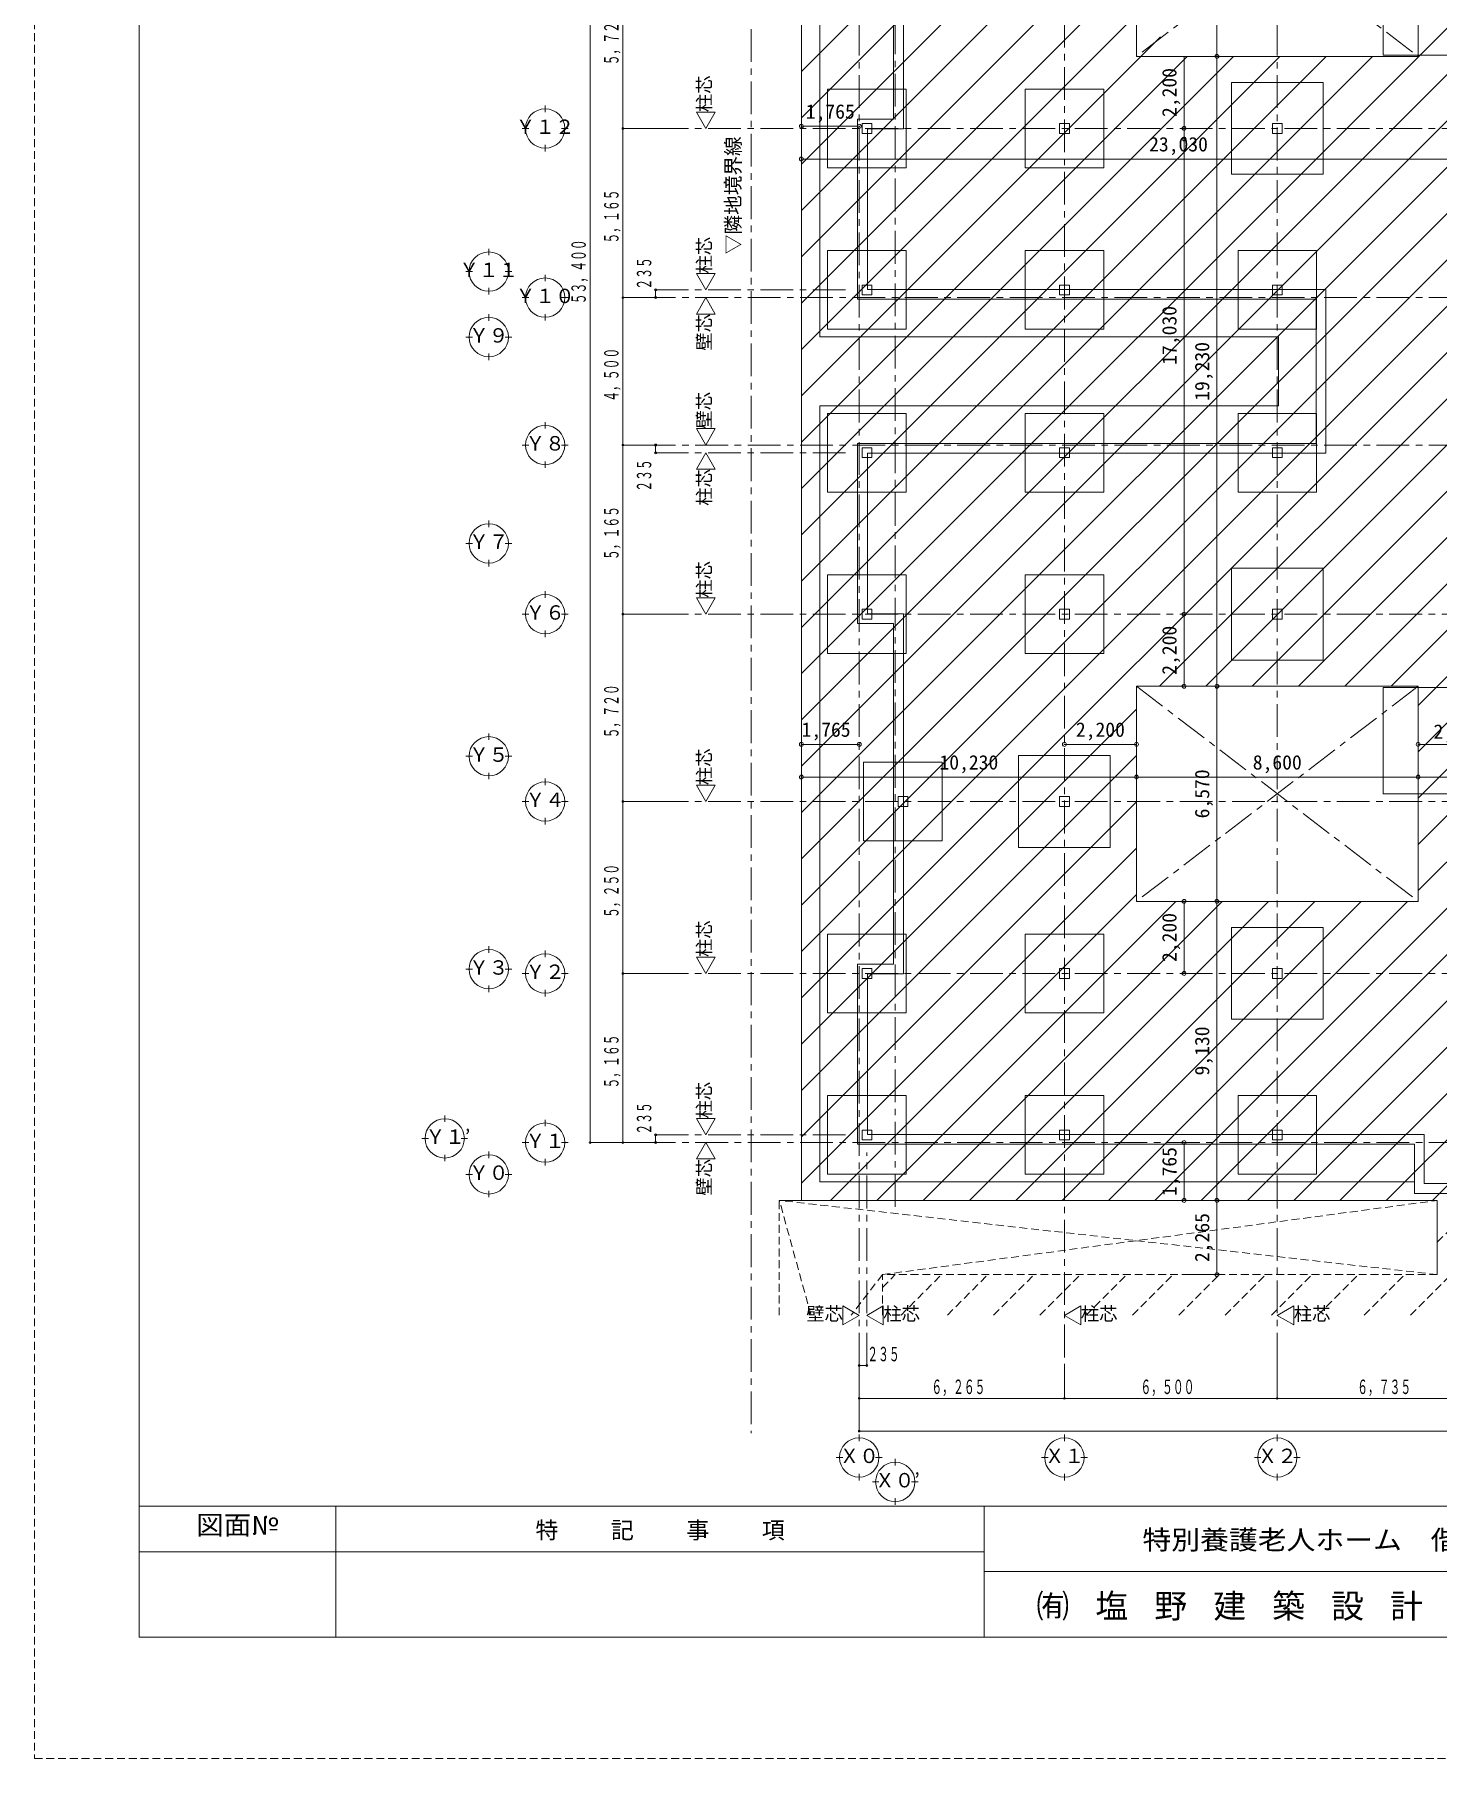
# Model space of a CAD drawing. Units: millimetres at full size, sheet at 1:200. Extents: x -59400 to 184562, y -133173 to 46006.
# Drawn here: x -59400 to -16564, y -42000 to 10641 of the extents above; entities that cross this region are included whole.
import ezdxf
from ezdxf.enums import TextEntityAlignment as Align

# ---------------------------------------------------------------- set-up
doc = ezdxf.new("R2010")
doc.units = ezdxf.units.MM
doc.header["$LTSCALE"] = 200
doc.header["$PDMODE"] = 32
doc.header["$PDSIZE"] = 120
doc.linetypes.add('CHAIN1', pattern=[8, 5, -1, 1, -1])
doc.linetypes.add('DASHED1', pattern=[1.8, 1.2, -0.6])
for name, color, linetype, lineweight in [('0-0', 4, 'CHAIN1', 5), ('0-1', 2, 'Continuous', 18), ('0-2', 2, 'Continuous', 18), ('0-3', 4, 'CHAIN1', 5), ('0-4', 3, 'Continuous', 13), ('0-8', 2, 'Continuous', 18), ('0-9', 5, 'Continuous', 5), ('0-A', 2, 'Continuous', 18), ('4-8', 5, 'Continuous', 5), ('4-9', 2, 'Continuous', 18), ('8-1', 2, 'Continuous', 18), ('8-2', 3, 'Continuous', 13), ('8-3', 2, 'Continuous', 18), ('8-4', 7, 'CHAIN1', 9), ('8-5', 3, 'Continuous', 13), ('8-6', 7, 'Continuous', 5), ('8-8', 4, 'Continuous', 5), ('8-9', 4, 'Continuous', 5), ('8-B', 2, 'CHAIN1', 18), ('F-F', 7, 'DASHED1', 9)]:
    doc.layers.add(name, color=color, linetype=linetype, lineweight=lineweight)
for name, color, linetype in [('0-B', 2, 'Continuous'), ('4-A', 2, 'Continuous'), ('8-D', 7, 'Continuous')]:
    doc.layers.add(name, color=color, linetype=linetype)
doc.styles.add('ＭＳ ゴシック', font='')
doc.styles.get('ＭＳ ゴシック').set_extended_font_data('MS Gothic')

msp = doc.modelspace()

# ---------------------------------------------------------------- linework, layer by layer
at = {"layer": '0-0'}
for p, q in [((-34219.2, -30002.9), (-34219.2, 32740.7)), ((-33119.2, -25159), (-33119.2, 32740.7)), ((-14224.4, 2605.6), (-40435.2, 2605.6)), ((-14224.4, -1894.4), (-40435.2, -1894.4)), ((-14224.4, -23194.4), (-40435.2, -23194.4))]:
    msp.add_line(p, q, dxfattribs=at)
at = {"layer": '0-1', "color": 5, "lineweight": 5}
for p, q in [((-56200.2, 38291.2), (-56200.2, -38291.2)), ((56200.2, -34292.4), (-56200.2, -34292.4)), ((-50202, -34292.4), (-50202, -38291.2)), ((-30405.8, -34292.4), (-30405.8, -38291.2)), ((56200.2, -38291.2), (-56200.2, -38291.2))]:
    msp.add_line(p, q, dxfattribs=at)
at = {"layer": '0-1'}
for p, q in [((-30405.8, -35692.5), (-56200.2, -35692.5)), ((-30405.8, -36291.8), (44202, -36291.8))]:
    msp.add_line(p, q, dxfattribs=at)
at = {"layer": '0-3'}
for p, q in [((-27954.2, 33647.5), (-27954.2, -30002.9)), ((-21454.2, -30002.9), (-21454.2, 33647.5)), ((-40435.2, 7770.6), (-13034.7, 7770.6)), ((-40435.2, 2840.6), (-34519.2, 2840.6)), ((-40435.2, -2129.4), (-34519.2, -2129.4)), ((-40435.2, -7059.4), (-7274.1, -7059.4)), ((-40435.2, -12779.4), (-10608.5, -12779.4)), ((-40435.2, -18029.4), (-10546.7, -18029.4)), ((-40435.2, -22959.4), (-34519.2, -22959.4)), ((-33984.2, -30002.9), (-33984.2, -23494.4))]:
    msp.add_line(p, q, dxfattribs=at)
at = {"layer": '0-4', "color": 2, "lineweight": 18}
for points in [[(-39192.4, 8270.6), (-38615.1, 8270.6), (-38903.7, 7770.6)], [(-39192.4, 3340.6), (-38615.1, 3340.6), (-38903.7, 2840.6)], [(-39192.4, 2105.6), (-38903.7, 2605.6), (-38615.1, 2105.6)], [(-39192.4, -1394.4), (-38903.7, -1894.4), (-38615.1, -1394.4)], [(-39192.4, -2629.4), (-38615.1, -2629.4), (-38903.7, -2129.4)], [(-39192.4, -6559.4), (-38615.1, -6559.4), (-38903.7, -7059.4)], [(-39192.4, -12279.4), (-38615.1, -12279.4), (-38903.7, -12779.4)], [(-39192.4, -17529.4), (-38615.1, -17529.4), (-38903.7, -18029.4)], [(-39192.4, -22459.4), (-38615.1, -22459.4), (-38903.7, -22959.4)], [(-39192.4, -23694.4), (-38903.7, -23194.4), (-38615.1, -23694.4)], [(-34719.2, -28760.1), (-34219.2, -28471.4), (-34719.2, -28182.7)], [(-33484.2, -28760.1), (-33484.2, -28182.7), (-33984.2, -28471.4)], [(-27454.2, -28760.1), (-27454.2, -28182.7), (-27954.2, -28471.4)], [(-20954.2, -28760.1), (-20954.2, -28182.7), (-21454.2, -28471.4)]]:
    msp.add_lwpolyline(points, close=True, dxfattribs=at)
at = {"layer": '0-4'}
for points in [[(-34134.2, 7620.6), (-33834.2, 7620.6), (-33834.2, 7920.6), (-34134.2, 7920.6)], [(-28104.2, 7620.6), (-27804.2, 7620.6), (-27804.2, 7920.6), (-28104.2, 7920.6)], [(-21604.2, 7620.6), (-21304.2, 7620.6), (-21304.2, 7920.6), (-21604.2, 7920.6)], [(-34134.2, 2690.6), (-33834.2, 2690.6), (-33834.2, 2990.6), (-34134.2, 2990.6)], [(-28104.2, 2690.6), (-27804.2, 2690.6), (-27804.2, 2990.6), (-28104.2, 2990.6)], [(-21604.2, 2690.6), (-21304.2, 2690.6), (-21304.2, 2990.6), (-21604.2, 2990.6)], [(-34134.2, -1979.4), (-33834.2, -1979.4), (-33834.2, -2279.4), (-34134.2, -2279.4)], [(-28104.2, -1979.4), (-27804.2, -1979.4), (-27804.2, -2279.4), (-28104.2, -2279.4)], [(-21604.2, -1979.4), (-21304.2, -1979.4), (-21304.2, -2279.4), (-21604.2, -2279.4)], [(-34134.2, -6909.4), (-33834.2, -6909.4), (-33834.2, -7209.4), (-34134.2, -7209.4)], [(-28104.2, -6909.4), (-27804.2, -6909.4), (-27804.2, -7209.4), (-28104.2, -7209.4)], [(-21604.2, -6909.4), (-21304.2, -6909.4), (-21304.2, -7209.4), (-21604.2, -7209.4)], [(-33034.2, -12629.4), (-32734.2, -12629.4), (-32734.2, -12929.4), (-33034.2, -12929.4)], [(-28104.2, -12629.4), (-27804.2, -12629.4), (-27804.2, -12929.4), (-28104.2, -12929.4)], [(-34134.2, -17879.4), (-33834.2, -17879.4), (-33834.2, -18179.4), (-34134.2, -18179.4)], [(-28104.2, -17879.4), (-27804.2, -17879.4), (-27804.2, -18179.4), (-28104.2, -18179.4)], [(-21604.2, -17879.4), (-21304.2, -17879.4), (-21304.2, -18179.4), (-21604.2, -18179.4)], [(-34134.2, -22809.4), (-33834.2, -22809.4), (-33834.2, -23109.4), (-34134.2, -23109.4)], [(-28104.2, -22809.4), (-27804.2, -22809.4), (-27804.2, -23109.4), (-28104.2, -23109.4)], [(-21604.2, -22809.4), (-21304.2, -22809.4), (-21304.2, -23109.4), (-21604.2, -23109.4)]]:
    msp.add_lwpolyline(points, close=True, dxfattribs=at)
at = {"layer": '0-8'}
for p, q in [((-43808.6, 8270.6), (-43808.6, 8470.6)), ((-39192.4, 8270.6), (-38903.7, 7770.6)), ((-38615.1, 8270.6), (-39192.4, 8270.6)), ((-38903.7, 7770.6), (-38615.1, 8270.6)), ((-44308.6, 7770.6), (-44508.6, 7770.6)), ((-43308.6, 7770.6), (-43108.6, 7770.6)), ((-43808.6, 7270.6), (-43808.6, 7070.6)), ((-45530.2, 3900.6), (-45530.2, 4100.6)), ((-46030.2, 3400.6), (-46230.2, 3400.6)), ((-45030.2, 3400.6), (-44830.2, 3400.6)), ((-43808.6, 3105.6), (-43808.6, 3305.6)), ((-39192.4, 3340.6), (-38903.7, 2840.6)), ((-38615.1, 3340.6), (-39192.4, 3340.6)), ((-38903.7, 2840.6), (-38615.1, 3340.6)), ((-45530.2, 2900.6), (-45530.2, 2700.6)), ((-44308.6, 2605.6), (-44508.6, 2605.6)), ((-43308.6, 2605.6), (-43108.6, 2605.6)), ((-39192.4, 2105.6), (-38903.7, 2605.6)), ((-38903.7, 2605.6), (-38615.1, 2105.6)), ((-45530.2, 1900.6), (-45530.2, 2100.6)), ((-43808.6, 2105.6), (-43808.6, 1905.6)), ((-38615.1, 2105.6), (-39192.4, 2105.6)), ((-46030.2, 1400.6), (-46230.2, 1400.6)), ((-45030.2, 1400.6), (-44830.2, 1400.6)), ((-45530.2, 900.6), (-45530.2, 700.6)), ((-43808.6, -1394.4), (-43808.6, -1194.4)), ((-39192.4, -1394.4), (-38903.7, -1894.4)), ((-38615.1, -1394.4), (-39192.4, -1394.4)), ((-38903.7, -1894.4), (-38615.1, -1394.4)), ((-44308.6, -1894.4), (-44508.6, -1894.4)), ((-43308.6, -1894.4), (-43108.6, -1894.4)), ((-43808.6, -2394.4), (-43808.6, -2594.4)), ((-39192.4, -2629.4), (-38903.7, -2129.4)), ((-38615.1, -2629.4), (-39192.4, -2629.4)), ((-38903.7, -2129.4), (-38615.1, -2629.4)), ((-45530.2, -4399.4), (-45530.2, -4199.4)), ((-46030.2, -4899.4), (-46230.2, -4899.4)), ((-45030.2, -4899.4), (-44830.2, -4899.4)), ((-45530.2, -5399.4), (-45530.2, -5599.4)), ((-43808.6, -6559.4), (-43808.6, -6359.4)), ((-39192.4, -6559.4), (-38903.7, -7059.4)), ((-38615.1, -6559.4), (-39192.4, -6559.4)), ((-38903.7, -7059.4), (-38615.1, -6559.4)), ((-44308.6, -7059.4), (-44508.6, -7059.4)), ((-43308.6, -7059.4), (-43108.6, -7059.4)), ((-43808.6, -7559.4), (-43808.6, -7759.4)), ((-45530.2, -10899.4), (-45530.2, -10699.4)), ((-46030.2, -11399.4), (-46230.2, -11399.4)), ((-45030.2, -11399.4), (-44830.2, -11399.4)), ((-45530.2, -11899.4), (-45530.2, -12099.4)), ((-43808.6, -12279.4), (-43808.6, -12079.4)), ((-39192.4, -12279.4), (-38903.7, -12779.4)), ((-38615.1, -12279.4), (-39192.4, -12279.4)), ((-38903.7, -12779.4), (-38615.1, -12279.4)), ((-44308.6, -12779.4), (-44508.6, -12779.4)), ((-43308.6, -12779.4), (-43108.6, -12779.4)), ((-43808.6, -13279.4), (-43808.6, -13479.4)), ((-45530.2, -17399.4), (-45530.2, -17199.4)), ((-43808.6, -17529.4), (-43808.6, -17329.4)), ((-39192.4, -17529.4), (-38903.7, -18029.4)), ((-38615.1, -17529.4), (-39192.4, -17529.4)), ((-38903.7, -18029.4), (-38615.1, -17529.4)), ((-46030.2, -17899.4), (-46230.2, -17899.4)), ((-45530.2, -18399.4), (-45530.2, -18599.4)), ((-45030.2, -17899.4), (-44830.2, -17899.4)), ((-44308.6, -18029.4), (-44508.6, -18029.4)), ((-43308.6, -18029.4), (-43108.6, -18029.4)), ((-43808.6, -18529.4), (-43808.6, -18729.4)), ((-46875.1, -22564.4), (-46875.1, -22364.4)), ((-43808.6, -22694.4), (-43808.6, -22494.4)), ((-39192.4, -22459.4), (-38903.7, -22959.4)), ((-38615.1, -22459.4), (-39192.4, -22459.4)), ((-38903.7, -22959.4), (-38615.1, -22459.4)), ((-47375.1, -23064.4), (-47575.1, -23064.4)), ((-46375.1, -23064.4), (-46175.1, -23064.4)), ((-46875.1, -23564.4), (-46875.1, -23764.4)), ((-45530.2, -23664.4), (-45530.2, -23464.4)), ((-44308.6, -23194.4), (-44508.6, -23194.4)), ((-43308.6, -23194.4), (-43108.6, -23194.4)), ((-39192.4, -23694.4), (-38903.7, -23194.4)), ((-38903.7, -23194.4), (-38615.1, -23694.4)), ((-46030.2, -24164.4), (-46230.2, -24164.4)), ((-45030.2, -24164.4), (-44830.2, -24164.4)), ((-43808.6, -23694.4), (-43808.6, -23894.4)), ((-38615.1, -23694.4), (-39192.4, -23694.4)), ((-45530.2, -24664.4), (-45530.2, -24864.4)), ((-34719.2, -28182.7), (-34719.2, -28760.1)), ((-34219.2, -28471.4), (-34719.2, -28182.7)), ((-33984.2, -28471.4), (-33484.2, -28182.7)), ((-33484.2, -28182.7), (-33484.2, -28760.1)), ((-27954.2, -28471.4), (-27454.2, -28182.7)), ((-27454.2, -28182.7), (-27454.2, -28760.1)), ((-21454.2, -28471.4), (-20954.2, -28182.7)), ((-20954.2, -28182.7), (-20954.2, -28760.1)), ((-34719.2, -28760.1), (-34219.2, -28471.4)), ((-33484.2, -28760.1), (-33984.2, -28471.4)), ((-27454.2, -28760.1), (-27954.2, -28471.4)), ((-20954.2, -28760.1), (-21454.2, -28471.4)), ((-34219.2, -32310.2), (-34219.2, -32110.2)), ((-27954.2, -32310.2), (-27954.2, -32110.2)), ((-21454.2, -32310.2), (-21454.2, -32110.2)), ((-34719.2, -32810.2), (-34919.2, -32810.2)), ((-33719.2, -32810.2), (-33519.2, -32810.2)), ((-33119.2, -33053.9), (-33119.2, -32853.9)), ((-28454.2, -32810.2), (-28654.2, -32810.2)), ((-27454.2, -32810.2), (-27254.2, -32810.2)), ((-21954.2, -32810.2), (-22154.2, -32810.2)), ((-20954.2, -32810.2), (-20754.2, -32810.2)), ((-34219.2, -33310.2), (-34219.2, -33510.2)), ((-33619.2, -33553.9), (-33819.2, -33553.9)), ((-32619.2, -33553.9), (-32419.2, -33553.9)), ((-27954.2, -33310.2), (-27954.2, -33510.2)), ((-21454.2, -33310.2), (-21454.2, -33510.2)), ((-33119.2, -34053.9), (-33119.2, -34253.9))]:
    msp.add_line(p, q, dxfattribs=at)
for centre in [(-43808.6, 7770.6), (-45530.2, 3400.6), (-43808.6, 2605.6), (-45530.2, 1400.6), (-43808.6, -1894.4), (-45530.2, -4899.4), (-43808.6, -7059.4), (-45530.2, -11399.4), (-43808.6, -12779.4), (-45530.2, -17899.4), (-43808.6, -18029.4), (-46875.1, -23064.4), (-43808.6, -23194.4), (-45530.2, -24164.4), (-34219.2, -32810.2), (-27954.2, -32810.2), (-21454.2, -32810.2), (-33119.2, -33553.9)]:
    msp.add_circle(centre, 600, dxfattribs=at)
at = {"layer": '0-9'}
for p, q in [((-40435.2, 2605.6), (-40435.2, 2840.6)), ((-40435.2, -1894.4), (-40435.2, -2129.4)), ((-40435.2, -23194.4), (-40435.2, -22959.4)), ((-34219.2, -30002.9), (-33984.2, -30002.9))]:
    msp.add_line(p, q, dxfattribs=at)
at = {"layer": '0-A'}
for centre in [(-40435.2, 2840.6), (-40435.2, 2605.6), (-40435.2, -1894.4), (-40435.2, -2129.4), (-40435.2, -22959.4), (-40435.2, -23194.4), (-34219.2, -30002.9), (-33984.2, -30002.9)]:
    msp.add_circle(centre, 30, dxfattribs=at)
at = {"layer": '4-8'}
for p, q in [((-42435.2, -23194.4), (-42435.2, 30205.6)), ((-41435.2, 7770.6), (-40435.2, 7770.6)), ((-41435.2, 2605.6), (-40435.2, 2605.6)), ((-41435.2, -1894.4), (-41435.2, 2605.6)), ((-41435.2, -1894.4), (-40435.2, -1894.4)), ((-41435.2, -7059.4), (-40435.2, -7059.4)), ((-41435.2, -12779.4), (-40435.2, -12779.4)), ((-41435.2, -18029.4), (-41435.2, -12779.4)), ((-42435.2, -23194.4), (-40435.2, -23194.4)), ((-34219.2, -32002.9), (-34219.2, -30002.9)), ((-27954.2, -31002.9), (-27954.2, -30002.9)), ((-21454.2, -31002.9), (-21454.2, -30002.9)), ((-34219.2, -32002.9), (38180.8, -32002.9))]:
    msp.add_line(p, q, dxfattribs=at)
for points in [[(-41435.2, 2605.6), (-41435.2, 7770.6), (-41435.2, 13490.6)], [(-41435.2, -12779.4), (-41435.2, -7059.4), (-41435.2, -1894.4)], [(-41435.2, -23194.4), (-41435.2, -18029.4), (-40435.2, -18029.4)], [(-34219.2, -31002.9), (-27954.2, -31002.9), (-21454.2, -31002.9)], [(-21454.2, -31002.9), (-14719.2, -31002.9), (-12419.2, -31002.9)]]:
    msp.add_lwpolyline(points, dxfattribs=at)
at = {"layer": '4-9'}
for centre in [(-41435.2, 7770.6), (-41435.2, 2605.6), (-41435.2, -1894.4), (-41435.2, -7059.4), (-41435.2, -12779.4), (-41435.2, -18029.4), (-42435.2, -23194.4), (-41435.2, -23194.4), (-34219.2, -31002.9), (-27954.2, -31002.9), (-21454.2, -31002.9), (-34219.2, -32002.9)]:
    msp.add_circle(centre, 25, dxfattribs=at)
at = {"layer": '8-1'}
for points in [[(-35184.2, 6570.6), (-32784.2, 6570.6), (-32784.2, 8970.6), (-35184.2, 8970.6)], [(-29154.3, 6570.6), (-26754.3, 6570.6), (-26754.3, 8970.6), (-29154.3, 8970.6)], [(-22854.3, 6370.6), (-20054.3, 6370.6), (-20054.3, 9170.6), (-22854.3, 9170.6)], [(-35184.2, 1640.6), (-32784.2, 1640.6), (-32784.2, 4040.6), (-35184.2, 4040.6)], [(-29154.3, 1640.6), (-26754.3, 1640.6), (-26754.3, 4040.6), (-29154.3, 4040.6)], [(-22654.3, 1640.6), (-20254.3, 1640.6), (-20254.3, 4040.6), (-22654.3, 4040.6)], [(-35184.2, -3329.4), (-32784.2, -3329.4), (-32784.2, -929.4), (-35184.2, -929.4)], [(-29154.3, -3329.4), (-26754.3, -3329.4), (-26754.3, -929.4), (-29154.3, -929.4)], [(-22654.2, -3329.4), (-20254.2, -3329.4), (-20254.2, -929.4), (-22654.2, -929.4)], [(-22854.2, -8459.4), (-20054.2, -8459.4), (-20054.2, -5659.4), (-22854.2, -5659.4)], [(-35184.2, -8259.4), (-32784.2, -8259.4), (-32784.2, -5859.4), (-35184.2, -5859.4)], [(-29154.3, -8259.4), (-26754.3, -8259.4), (-26754.3, -5859.4), (-29154.3, -5859.4)], [(-34084.2, -13979.4), (-31684.2, -13979.4), (-31684.2, -11579.4), (-34084.2, -11579.4)], [(-29354.2, -14179.4), (-26554.2, -14179.4), (-26554.2, -11379.4), (-29354.2, -11379.4)], [(-35184.2, -19229.4), (-32784.2, -19229.4), (-32784.2, -16829.4), (-35184.2, -16829.4)], [(-29154.2, -19229.4), (-26754.2, -19229.4), (-26754.2, -16829.4), (-29154.2, -16829.4)], [(-22854.3, -19429.4), (-20054.3, -19429.4), (-20054.3, -16629.4), (-22854.3, -16629.4)], [(-35184.2, -24159.4), (-32784.2, -24159.4), (-32784.2, -21759.4), (-35184.2, -21759.4)], [(-29154.3, -24159.4), (-26754.3, -24159.4), (-26754.3, -21759.4), (-29154.3, -21759.4)], [(-22654.2, -24159.4), (-20254.2, -24159.4), (-20254.2, -21759.4), (-22654.2, -21759.4)]]:
    msp.add_lwpolyline(points, close=True, dxfattribs=at)
at = {"layer": '8-2', "color": 7, "lineweight": 9}
for p, q in [((-34269.2, 8055.6), (-34269.2, 2555.6)), ((-20269.3, 2555.6), (-34269.2, 2555.6)), ((-20269.3, 2555.6), (-20269.3, -1844.4)), ((-35419.2, -694.4), (-21419.3, -694.4)), ((-20269.3, -1844.4), (-34269.2, -1844.4)), ((-34269.2, -1844.4), (-34269.2, -7344.4)), ((-34269.2, -17744.4), (-34269.2, -23244.4)), ((-17269.3, -23244.4), (-34269.2, -23244.4)), ((-17269.3, -23244.4), (-17269.3, -24744.4)), ((-16969.3, -24444.4), (-14469.2, -24444.4)), ((-17269.3, -24744.4), (-14769.2, -24744.4))]:
    msp.add_line(p, q, dxfattribs=at)
for points in [[(-35419.2, 25105.6), (-35419.2, 1405.6), (-21419.3, 1405.6), (-21419.3, -694.4)], [(-34269.2, 8055.6), (-33169.3, 8055.6), (-33169.3, 18455.6)], [(-32869.3, 18755.6), (-32869.3, 7755.6), (-33969.2, 7755.6), (-33969.2, 2855.6), (-19969.3, 2855.6), (-19969.3, -2144.4), (-33969.2, -2144.4), (-33969.2, -7044.4), (-32869.3, -7044.4), (-32869.3, -18044.4), (-33969.2, -18044.4), (-33969.2, -22944.4), (-16969.3, -22944.4), (-16969.3, -24444.4)], [(-35419.2, -694.4), (-35419.2, -24394.4), (-17269.3, -24394.4)], [(-34269.2, -17744.4), (-33169.3, -17744.4), (-33169.3, -7344.4), (-34269.2, -7344.4)]]:
    msp.add_lwpolyline(points, dxfattribs=at)
at = {"layer": '8-3'}
for p, q in [((-35984.2, -24959.4), (-35984.2, 25670.6)), ((-25754.3, 9970.6), (-25754.3, 16540.6)), ((-25754.3, 9970.6), (-17154.2, 9970.6)), ((-25754.3, -15829.4), (-25754.3, -9259.4)), ((-25754.3, -9259.4), (-17154.2, -9259.4)), ((-17154.2, -9259.4), (-17154.2, -15829.4)), ((-25754.3, -15829.4), (-17154.2, -15829.4)), ((-35984.2, -24959.4), (-36659.2, -24959.4)), ((-16569.2, -24959.4), (-35984.2, -24959.4)), ((-16569.2, -24959.4), (-16569.2, -27224.4))]:
    msp.add_line(p, q, dxfattribs=at)
at = {"layer": '8-3', "linetype": 'DASHED1'}
for p, q in [((-36659.2, -28467.3), (-36659.2, -24959.4)), ((-33509.2, -28462.5), (-33509.2, -27224.4)), ((-16569.2, -27224.4), (-33509.2, -27224.4))]:
    msp.add_line(p, q, dxfattribs=at)
at = {"layer": '8-3'}
msp.add_lwpolyline([(-17154.2, 9970.6), (-17154.2, 16540.6), (-25754.3, 16540.6)], dxfattribs=at)
at = {"layer": '8-4'}
for p, q in [((-25754.3, 16540.6), (-17154.2, 9970.6)), ((-17154.2, 16540.6), (-25754.3, 9970.6)), ((-25754.3, -9259.4), (-17154.2, -15829.4)), ((-17154.2, -9259.4), (-25754.3, -15829.4))]:
    msp.add_line(p, q, dxfattribs=at)
at = {"layer": '8-4', "linetype": 'DASHED1'}
for p, q in [((-35690.6, -28462.5), (-36659.2, -24959.4)), ((-16569.2, -27224.4), (-36659.2, -24959.4)), ((-33509.2, -27224.4), (-16569.2, -24959.4)), ((-33509.2, -27224.4), (-34461.6, -28462.5))]:
    msp.add_line(p, q, dxfattribs=at)
at = {"layer": '8-5'}
for points in [[(-14719.2, 13255.6), (-14719.2, 10005.6), (-18219.3, 10005.6), (-18219.3, 13255.6)], [(-14719.2, -9294.4), (-14719.2, -12544.4), (-18219.3, -12544.4), (-18219.3, -9294.4)]]:
    msp.add_lwpolyline(points, close=True, dxfattribs=at)
at = {"layer": '8-6', "color": 4}
for p, q in [((-23300.1, 16540.6), (-23300.1, 9970.6)), ((-23300.1, 9970.6), (-24300.1, 9970.6)), ((-24300.1, 9970.6), (-24300.1, 7770.6)), ((-24300.1, 9970.6), (-24300.1, -7059.4)), ((-23300.1, 9970.6), (-23300.1, -9259.4)), ((-35984.2, 6837.9), (-35984.2, 7837.9)), ((-35984.2, 7837.9), (-34219.2, 7837.9)), ((-35984.2, 6837.9), (-12854.2, 6837.9)), ((-24300.1, -7059.4), (-24300.1, -9259.4)), ((-23300.1, -9259.4), (-24300.1, -9259.4)), ((-23300.1, -9259.4), (-23300.1, -15829.4)), ((-35984.2, -12035.1), (-35984.2, -11035.1)), ((-35984.2, -11035.1), (-34219.2, -11035.1)), ((-25754.3, -11035.1), (-27954.3, -11035.1)), ((-25754.3, -12035.1), (-25754.3, -11035.1)), ((-17154.2, -12035.1), (-17154.2, -11035.1)), ((-17154.2, -12035.1), (-17154.2, -11035.1)), ((-17154.2, -11035.1), (-14719.2, -11035.1)), ((-35984.2, -12035.1), (-25754.3, -12035.1)), ((-25754.3, -12035.1), (-17154.2, -12035.1)), ((-17154.2, -12035.1), (-1554.2, -12035.1)), ((-23300.1, -15829.4), (-24300.1, -15829.4)), ((-24300.1, -15829.4), (-24300.1, -18029.4)), ((-23300.1, -15829.4), (-23300.1, -24959.4)), ((-24300.1, -23194.4), (-24300.1, -24959.4)), ((-23300.1, -24959.4), (-24300.1, -24959.4)), ((-23300.1, -24959.4), (-23300.1, -27224.4)), ((-23300.1, -27224.4), (-24300.1, -27224.4))]:
    msp.add_line(p, q, dxfattribs=at)
for p in [(-23300.1, 9970.6), (-24300.1, 7770.6), (-24300.1, 7452.1), (-24300.1, -7059.4), (-24300.1, -9259.4), (-23300.1, -9259.4), (-24300.1, -15829.4), (-23300.1, -15829.4), (-24300.1, -18029.4), (-24300.1, -23194.4), (-24300.1, -24959.4), (-23300.1, -24959.4), (-23300.1, -27224.4)]:
    msp.add_point(p, dxfattribs=at)
at = {"layer": '8-6'}
for p in [(-35984.2, 7837.9), (-34219.2, 7837.9), (-35984.2, 6837.9), (-35984.2, -11035.1), (-34219.2, -11035.1), (-27954.3, -11035.1), (-25754.3, -11035.1), (-17154.2, -11035.1), (-35984.2, -12035.1), (-25754.3, -12035.1), (-17154.2, -12035.1)]:
    msp.add_point(p, dxfattribs=at)
at = {"layer": '8-8'}
for p, q in [((-35984.2, 6680.8), (-10594.4, 32070.6)), ((-35984.2, 8095), (-12008.6, 32070.6)), ((-35984.2, 9509.2), (-13422.8, 32070.6)), ((-35984.2, -8875.6), (-2238, 24870.6)), ((-35984.2, -10289.8), (-823.8, 24870.6)), ((-35984.2, -11704), (590.4, 24870.6)), ((-35984.2, 5266.5), (-25754.3, 15496.5)), ((-35984.2, 3852.3), (-25754.3, 14082.3)), ((-35984.2, 2438.1), (-25754.3, 12668.1)), ((-35984.2, 1023.9), (-25754.3, 11253.9)), ((-35984.2, -390.3), (-25023.3, 10570.6)), ((-35984.2, -13118.2), (-12854.2, 10011.8)), ((-35984.2, -7461.4), (-18552.3, 9970.6)), ((-35984.2, -1804.5), (-24209.1, 9970.6)), ((-35984.2, -6047.2), (-19966.5, 9970.6)), ((-35984.2, -4633), (-21380.7, 9970.6)), ((-35984.2, -3218.7), (-22794.9, 9970.6)), ((-35984.2, -14532.4), (-12854.2, 8597.6)), ((-35984.2, -15946.7), (-12854.2, 7183.3)), ((-35984.2, -17360.9), (-12854.2, 5769.1)), ((-35984.2, -18775.1), (-11708.5, 5500.6)), ((-25054.3, -9259.4), (-10294.3, 5500.6)), ((-23640.1, -9259.4), (-12854.2, 1526.5)), ((-22225.9, -9259.4), (-12854.2, 112.3)), ((-20811.7, -9259.4), (-12854.2, -1301.9)), ((-23783.8, -24959.4), (-754.3, -1929.9)), ((-22369.6, -24959.4), (-109.6, -2699.4)), ((-20955.3, -24959.4), (1304.7, -2699.4)), ((-19541.1, -24959.4), (2718.9, -2699.4)), ((-19397.5, -9259.4), (-12854.2, -2716.2)), ((-17983.3, -9259.4), (-12854.2, -4130.4)), ((-25198, -24959.4), (-4768, -4529.4)), ((-17154.2, -9844.6), (-11839, -4529.4)), ((-17154.2, -14087.2), (-7596.4, -4529.4)), ((-17154.2, -12673), (-9010.6, -4529.4)), ((-17154.2, -11258.8), (-10424.8, -4529.4)), ((-17154.2, -15501.4), (-6182.2, -4529.4)), ((-18126.9, -24959.4), (-754.3, -7586.7)), ((-16712.7, -24959.4), (-754.3, -9000.9)), ((-35984.2, -20189.3), (-25754.3, -9959.3)), ((-35984.2, -21603.5), (-25754.3, -11373.5)), ((-35984.2, -23017.7), (-25754.3, -12787.7)), ((-35984.2, -24431.9), (-25754.3, -14202)), ((-35097.5, -24959.4), (-25754.3, -15616.2)), ((-33683.3, -24959.4), (-24553.3, -15829.4)), ((-32269, -24959.4), (-23139.1, -15829.4)), ((-30854.8, -24959.4), (-21724.8, -15829.4)), ((-29440.6, -24959.4), (-20310.6, -15829.4)), ((-28026.4, -24959.4), (-18896.4, -15829.4)), ((-26612.2, -24959.4), (-17482.2, -15829.4))]:
    msp.add_line(p, q, dxfattribs=at)
at = {"layer": '8-9', "linetype": 'DASHED1'}
for p, q in [((-17387.4, -28462.5), (-14019.3, -25094.4)), ((-16569.2, -26230.1), (-15433.5, -25094.4)), ((-33509.2, -27613.8), (-33119.8, -27224.4)), ((-32943.7, -28462.5), (-31705.6, -27224.4)), ((-31529.5, -28462.5), (-30291.4, -27224.4)), ((-30115.3, -28462.5), (-28877.2, -27224.4)), ((-28701.1, -28462.5), (-27463, -27224.4)), ((-27286.8, -28462.5), (-26048.8, -27224.4)), ((-25872.6, -28462.5), (-24634.6, -27224.4)), ((-24458.4, -28462.5), (-23220.3, -27224.4)), ((-23044.2, -28462.5), (-21806.1, -27224.4)), ((-21630, -28462.5), (-20391.9, -27224.4)), ((-20215.8, -28462.5), (-18977.7, -27224.4)), ((-18801.6, -28462.5), (-17563.5, -27224.4))]:
    msp.add_line(p, q, dxfattribs=at)
at = {"layer": '8-B'}
msp.add_line((-37519.3, 46005.6), (-37519.3, -32067.6), dxfattribs=at)
at = {"layer": 'F-F'}
msp.add_lwpolyline([(-59400, 42000), (-59400, -42000), (59400, -42000), (59400, 42000)], close=True, dxfattribs=at)

# ---------------------------------------------------------------- texts
at = {"layer": '0-2', "style": 'ＭＳ ゴシック'}
for s, width, p in [('図面№', 1.05, (-54462, -35342.5)), ('特別養護老人ホーム\u3000偕生園改築', 1.1, (-25571.7, -35793))]:
    msp.add_text(s, height=586.5, dxfattribs=dict(at, width=width)).set_placement(p, align=Align.BOTTOM_LEFT)
at = {"layer": '0-2', "attachment_point": 7, "style": 'ＭＳ ゴシック'}
for s, insert, char_height in [('\\T3.29;特記事項', (-44103.9, -35342.5), 513.2), ('\\T1.8;㈲塩野建築設計事務所', (-28809, -37792.7), 733.1)]:
    msp.add_mtext(s, dxfattribs=dict(at, insert=insert, char_height=char_height))
at = {"layer": '0-8', "style": 'ＭＳ ゴシック'}
for s, p in [('柱芯', (-38623.7, 8270.6)), ('柱芯', (-38623.7, 3340.6)), ('壁芯', (-38623.7, 985.6)), ('壁芯', (-38623.7, -1394.4)), ('柱芯', (-38623.7, -3749.4)), ('柱芯', (-38623.7, -6559.4)), ('柱芯', (-38623.7, -12279.4)), ('柱芯', (-38623.7, -17529.4)), ('柱芯', (-38623.7, -22459.4)), ('壁芯', (-38623.7, -24814.4))]:
    msp.add_text(s, height=410.6, rotation=90, dxfattribs=at).set_placement(p, align=Align.BOTTOM_LEFT)
for s, height, p in [('Ｙ１２', 439.9, (-44708.6, 7470.6)), ('Ｙ１１', 439.9, (-46430.2, 3100.6)), ('Ｙ１０', 439.9, (-44708.6, 2305.6)), ('Ｙ９', 439.9, (-46130.2, 1100.6)), ('Ｙ８', 439.9, (-44408.6, -2194.4)), ('Ｙ７', 439.9, (-46130.2, -5199.4)), ('Ｙ６', 439.9, (-44408.6, -7359.4)), ('Ｙ５', 439.9, (-46130.2, -11699.4)), ('Ｙ４', 439.9, (-44408.6, -13079.4)), ('Ｙ３', 439.9, (-46130.2, -18199.4)), ('Ｙ２', 439.9, (-44408.6, -18329.4)), ('Ｙ１’', 439.9, (-47460.6, -23364.4)), ('Ｙ１', 439.9, (-44408.6, -23494.4)), ('Ｙ０', 439.9, (-46130.2, -24464.4)), ('壁芯', 410.6, (-35839.2, -28751.4)), ('柱芯', 410.6, (-33484.2, -28751.4)), ('柱芯', 410.6, (-27454.2, -28751.4)), ('柱芯', 410.6, (-20954.2, -28751.4)), ('Ｘ０', 439.9, (-34819.2, -33110.2)), ('Ｘ１', 439.9, (-28554.2, -33110.2)), ('Ｘ２', 439.9, (-22054.2, -33110.2)), ('Ｘ０’', 439.9, (-33737.6, -33853.9))]:
    msp.add_text(s, height=height, dxfattribs=at).set_placement(p, align=Align.BOTTOM_LEFT)
at = {"layer": '0-B', "style": 'ＭＳ ゴシック', "width": 0.55}
for p in [(-40435.2, 2850.6), (-40435.2, -3319.4), (-40435.2, -22949.4)]:
    msp.add_text('２３５', height=439.9, rotation=90, dxfattribs=at).set_placement(p, align=Align.BOTTOM_LEFT)
msp.add_text('２３５', height=439.9, dxfattribs=at).set_placement((-33974.2, -30002.9), align=Align.BOTTOM_LEFT)
at = {"layer": '4-A', "style": 'ＭＳ ゴシック', "width": 0.55}
for s, p in [('５，７２０', (-41435.2, 9700.6)), ('５，１６５', (-41435.2, 4258.1)), ('５３，４００', (-42435.2, 2405.6)), ('４，５００', (-41435.2, -574.4)), ('５，１６５', (-41435.2, -5406.9)), ('５，７２０', (-41435.2, -10849.4)), ('５，２５０', (-41435.2, -16334.4)), ('５，１６５', (-41435.2, -21541.9))]:
    msp.add_text(s, height=439.9, rotation=90, dxfattribs=at).set_placement(p, align=Align.BOTTOM_LEFT)
for s, p in [('６，２６５', (-32016.7, -31002.9)), ('６，５００', (-25634.2, -31002.9)), ('６，７３５', (-19016.7, -31002.9))]:
    msp.add_text(s, height=439.9, dxfattribs=at).set_placement(p, align=Align.BOTTOM_LEFT)
at = {"layer": '8-6', "style": 'ＭＳ ゴシック'}
for s, p in [('2,200', (-24400.1, 8120.6)), ('17,030', (-24400.1, 555.6)), ('19,230', (-23400.1, -544.4)), ('2,200', (-24400.1, -8909.4)), ('6,570', (-23400.1, -13294.4)), ('2,200', (-24400.1, -17679.4)), ('9,130', (-23400.1, -21144.4)), ('1,765', (-24400.1, -24826.9)), ('2,265', (-23400.1, -26841.9))]:
    msp.add_text(s, height=439.9, rotation=90, dxfattribs=at).set_placement(p, align=Align.BOTTOM_LEFT)
for s, p in [('1,765', (-35851.7, 7937.9)), ('23,030', (-25369.2, 6937.9)), ('1,765', (-35979.8, -10935.1)), ('2,200', (-27604.3, -10935.1)), ('2,435', (-16686.7, -10995.1)), ('10,230', (-31769.3, -11935.1)), ('8,600', (-22204.3, -11935.1))]:
    msp.add_text(s, height=439.9, dxfattribs=at).set_placement(p, align=Align.BOTTOM_LEFT)
at = {"layer": '8-D', "style": 'ＭＳ ゴシック'}
msp.add_text('▽隣地境界線', height=439.9, rotation=90, dxfattribs=at).set_placement((-37718.2, 3930.9), align=Align.BOTTOM_LEFT)

doc.saveas('drawing.dxf')
